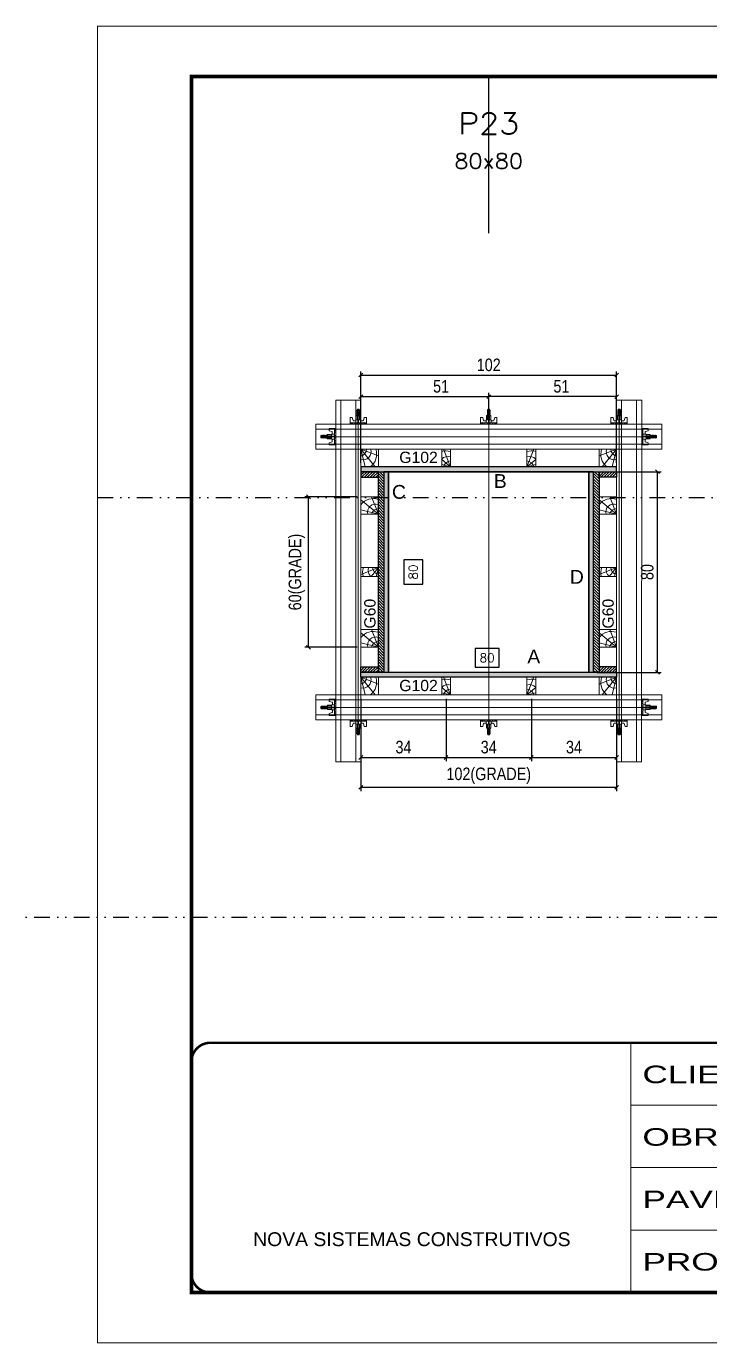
# Model space of a CAD drawing. Extents: x 13741 to 27878, y -21631 to 6985.
# Drawn here: x 17540 to 18085, y -2105 to -1055 of the extents above; entities that cross this region are included whole.
import ezdxf
from ezdxf.enums import TextEntityAlignment as Align

# ---------------------------------------------------------------- set-up
doc = ezdxf.new("R2010")
doc.units = 0
for name, pattern in [('CONTINUO', [0]), ('DASHED', [0.75, 0.5, -0.25]), ('DIVIDE2', [0.625, 0.25, -0.125, 0, -0.125, 0, -0.125]), ('HIDDEN', [0.375, 0.25, -0.125])]:
    doc.linetypes.add(name, pattern=pattern)
for name, color, linetype in [('CHAPA', 1, 'Continuous'), ('COTA', 241, 'Continuous'), ('MEIO_PONT', 93, 'Continuous'), ('Nível', 160, 'Continuous'), ('Painéis', 200, 'Continuous'), ('SARRAFO', 251, 'Continuous'), ('Texto de Titulo', 7, 'Continuous'), ('Texto Qtd Sarr', 242, 'Continuous'), ('TEXTO_GERAL', 7, 'Continuous')]:
    doc.layers.add(name, color=color, linetype=linetype)
for name, color, linetype, lineweight in [('Folhas', 255, 'Continuous', 9), ('Hachura', 251, 'Continuous', 9), ('Madeira', 126, 'Continuous', 18), ('Perfil Metálico', 224, 'Continuous', 18), ('SARRAFO DE PRESSAO', 251, 'DASHED', 9), ('Texto Seção', 7, 'Continuous', 15)]:
    doc.layers.add(name, color=color, linetype=linetype, lineweight=lineweight)
doc.styles.add('ARIAL', font='arial.ttf')
doc.styles.add('COTA TECNICA 2X', font='techl___.ttf', dxfattribs={"height": 10})
doc.styles.add('ROMANS', font='romans.shx')
doc.styles.add('SANSSERIF', font='sas_____.pfb')
doc.styles.add('Tecnologia', font='')
doc.styles.get('Tecnologia').set_extended_font_data('Forgotten Futurist')
doc.dimstyles.new('SECAO PILAR', dxfattribs={"dimtxt": 10, "dimasz": 3, "dimexe": 3, "dimexo": 3, "dimgap": 3, "dimtad": 1, "dimdec": 1, "dimlfac": 0.5, "dimzin": 12, "dimdsep": 46, "dimtxsty": 'COTA TECNICA 2X', "dimblk1": 'OBLIQUE', "dimblk2": 'OBLIQUE', "dimsah": 1, "dimcen": 0.9, "dimclrd": 256, "dimclre": 256, "dimclrt": 256, "dimadec": 1, "dimazin": 3, "dimtfac": 1, "dimtdec": 1, "dimtmove": 0, "dimatfit": 3, "dimfxl": 1, "dimtolj": 1, "dimtzin": 12, "dimarcsym": 0})
doc.dimstyles.new('SECÇÃO 2', dxfattribs={"dimtxt": 7, "dimasz": 6, "dimexe": 0.18, "dimexo": 2, "dimgap": -4, "dimtad": 3, "dimdec": 1, "dimlfac": 0.5, "dimzin": 12, "dimdsep": 46, "dimtxsty": 'ROMANS', "dimblk": 'ARCHTICK', "dimcen": 0.09, "dimse1": 1, "dimse2": 1, "dimsd1": 1, "dimsd2": 1, "dimclrd": 180, "dimclre": 5, "dimclrt": 1, "dimadec": 0, "dimazin": 3, "dimtfac": 1, "dimtdec": 1, "dimtofl": 0, "dimtmove": 0, "dimatfit": 3, "dimldrblk": 'ARCHTICK', "dimfxl": 1, "dimtolj": 1, "dimtzin": 0, "dimarcsym": 0})

# ---------------------------------------------------------------- blocks, each defined once
blk = doc.blocks.new('9999999999')
at = {"color": 30, "linetype": 'CONTINUO'}
for p, q in [((98564.6, 34230.2), (98564.6, 34429.4)), ((98564.6, 34379.6), (99584, 34379.6)), ((98564.6, 34329.8), (99488, 34329.8)), ((99584, 34329.8), (99488, 34329.8)), ((99488, 34329.8), (99488, 34230.2)), ((98564.6, 34280), (99488, 34280))]:
    blk.add_line(p, q, dxfattribs=at)
at = {"color": 30, "linetype": 'CONTINUO', "const_width": 2}
blk.add_lwpolyline([(99584, 34230.2), (99584, 34414.4, 0.414214), (99569, 34429.4), (98229, 34429.4, 0.414214), (98214, 34414.4), (98214, 34245.2, 0.414214), (98229, 34230.2), (99584, 34230.2)], format="xyb", dxfattribs=at)
at = {"layer": 'Folhas'}
blk.add_lwpolyline([(98139, 34190.2), (99624, 34190.2), (99624, 35240.2), (98139, 35240.2)], close=True, dxfattribs=at)
at = {"layer": 'Folhas', "color": 30, "const_width": 3}
blk.add_lwpolyline([(98214, 34230.2), (99584, 34230.2), (99584, 35200.2), (98214, 35200.2)], close=True, dxfattribs=at)
at = {"color": 7, "linetype": 'Continuous', "ltscale": 5, "style": 'ARIAL'}
for s, height, p in [('SKR', 15.48, (98837.7, 34393.1)), ('LEAF LOEFGREN', 15.483, (98837.7, 34343.3)), ('2° SUBSOLO SUPERIOR', 15.483, (98837.7, 34293.5)), ('NOVA SISTEMAS CONSTRUTIVOS', 11.059, (98263.2, 34267.2)), ('PILARES', 15.48, (98837.7, 34243.7))]:
    blk.add_text(s, height=height, dxfattribs=at).set_placement(p)
at = {"layer": 'Folhas', "color": 7, "style": 'Tecnologia', "width": 1.5}
for s, p in [('CLIENTE:', (98573.7, 34397.2)), ('OBRA:', (98573.7, 34347.3)), ('PAVIMENTO:', (98573.7, 34297.5)), ('PROJETO:', (98573.7, 34247.7))]:
    blk.add_text(s, height=14, dxfattribs=at).set_placement(p)
blk = doc.blocks.new('titulo1')
at = {"layer": 'Defpoints', "color": 252, "linetype": 'HIDDEN', "ltscale": 2}
blk.add_line((0, 0), (0, 125), dxfattribs=at)
at = {"layer": 'Defpoints', "style": 'ROMANS', "oblique": 15}
blk.add_attdef('FOLHA', text='', height=10, dxfattribs=at).set_placement((0, 15.6), align=Align.MIDDLE_CENTER)
at = {"layer": 'Texto Qtd Sarr', "color": 3, "style": 'ROMANS', "oblique": 15}
for tag, height, p in [('TITULO', 17, (0, 71.4)), ('SEÇÃO', 12, (0, 41.5))]:
    blk.add_attdef(tag, text='', height=height, dxfattribs=at).set_placement(p, align=Align.MIDDLE_CENTER)
blk = doc.blocks.new('*D1615')
at = {"layer": 'COTA', "color": 180, "lineweight": -2, "transparency": 16777216}
for p, q in [((17917.5, -1551.6), (17898.2, -1551.6)), ((17898.2, -1551.6), (17898.2, -1566.6)), ((17917.5, -1566.6), (17917.5, -1551.6)), ((17898.2, -1566.6), (17917.5, -1566.6))]:
    blk.add_line(p, q, dxfattribs=at)
at = {"layer": 'Defpoints', "color": 0, "transparency": 16777216}
for p in [(17829.1, -1570.6), (17989.1, -1570.6), (17989.1, -1570.6)]:
    blk.add_point(p, dxfattribs=at)
at = {"layer": 'COTA', "color": 1, "transparency": 16777216, "insert": (17907.8, -1559.1), "char_height": 7, "attachment_point": 5, "style": 'ROMANS'}
blk.add_mtext('\\A1;80', dxfattribs=at)
blk = doc.blocks.new('_ArchTick')
at = {"color": 0, "linetype": 'ByBlock', "const_width": 0.15}
blk.add_lwpolyline([(-0.5, -0.5), (0.5, 0.5)], dxfattribs=at)
blk = doc.blocks.new('*D1616')
at = {"layer": 'COTA', "color": 180, "lineweight": -2, "transparency": 16777216}
for p, q in [((17856.4, -1480.9), (17841.4, -1480.9)), ((17841.4, -1480.9), (17841.4, -1500.2)), ((17856.4, -1500.2), (17856.4, -1480.9)), ((17841.4, -1500.2), (17856.4, -1500.2))]:
    blk.add_line(p, q, dxfattribs=at)
at = {"layer": 'Defpoints', "color": 0, "transparency": 16777216}
for p in [(17829.1, -1410.6), (17860.4, -1410.6), (17829.1, -1570.6)]:
    blk.add_point(p, dxfattribs=at)
at = {"layer": 'COTA', "color": 1, "transparency": 16777216, "insert": (17848.9, -1490.6), "char_height": 7, "attachment_point": 5, "rotation": 90, "style": 'ROMANS'}
blk.add_mtext('\\A1;80', dxfattribs=at)
blk = doc.blocks.new('_Oblique')
at = {"color": 0, "linetype": 'ByBlock', "lineweight": -2}
blk.add_line((-0.5, -0.5), (0.5, 0.5), dxfattribs=at)
blk = doc.blocks.new('*D1629')
at = {"layer": 'COTA', "lineweight": -2, "transparency": 16777216}
for p, q in [((17995.7, -1410.6), (18046.7, -1410.6)), ((18043.7, -1570.6), (18043.7, -1410.6)), ((17995.7, -1570.6), (18046.7, -1570.6))]:
    blk.add_line(p, q, dxfattribs=at)
at = {"layer": 'Defpoints', "color": 0, "transparency": 16777216}
for p in [(17992.7, -1410.6), (18043.7, -1410.6), (17992.7, -1570.6)]:
    blk.add_point(p, dxfattribs=at)
at = {"layer": 'COTA', "lineweight": -2, "transparency": 16777216, "xscale": 3, "yscale": 3, "zscale": 3}
for p, rotation in [((18043.7, -1410.6), 90), ((18043.7, -1570.6), 270)]:
    blk.add_blockref('_Oblique', p, dxfattribs=dict(at, rotation=rotation))
at = {"layer": 'COTA', "transparency": 16777216, "insert": (18035.6, -1490.6), "char_height": 10, "attachment_point": 5, "rotation": 90, "style": 'COTA TECNICA 2X'}
blk.add_mtext('\\A1;80', dxfattribs=at)
blk = doc.blocks.new('*D1617')
at = {"layer": 'COTA', "lineweight": -2, "transparency": 16777216}
for p, q in [((17807.1, -1591.6), (17807.1, -1665.3)), ((18011.1, -1591.6), (18011.1, -1665.3)), ((17807.1, -1662.3), (18011.1, -1662.3))]:
    blk.add_line(p, q, dxfattribs=at)
at = {"layer": 'Defpoints', "color": 0, "transparency": 16777216}
for p in [(17807.1, -1588.6), (18011.1, -1588.6), (18011.1, -1662.3)]:
    blk.add_point(p, dxfattribs=at)
at = {"layer": 'COTA', "lineweight": -2, "transparency": 16777216, "xscale": 3, "yscale": 3, "zscale": 3, "rotation": 180}
blk.add_blockref('_Oblique', (17807.1, -1662.3), dxfattribs=at)
at = {"layer": 'COTA', "lineweight": -2, "transparency": 16777216, "xscale": 3, "yscale": 3, "zscale": 3}
blk.add_blockref('_Oblique', (18011.1, -1662.3), dxfattribs=at)
at = {"layer": 'COTA', "transparency": 16777216, "insert": (17909.1, -1653.1), "char_height": 10, "attachment_point": 5, "style": 'COTA TECNICA 2X'}
blk.add_mtext('\\A1;102(GRADE)', dxfattribs=at)
blk = doc.blocks.new('*D1618')
at = {"layer": 'COTA', "lineweight": -2, "transparency": 16777216}
for p, q in [((17943.1, -1591.6), (17943.1, -1641.5)), ((18011.1, -1591.6), (18011.1, -1641.5)), ((17943.1, -1638.5), (18011.1, -1638.5))]:
    blk.add_line(p, q, dxfattribs=at)
at = {"layer": 'Defpoints', "color": 0, "transparency": 16777216}
for p in [(17943.1, -1588.6), (18011.1, -1588.6), (18011.1, -1638.5)]:
    blk.add_point(p, dxfattribs=at)
at = {"layer": 'COTA', "lineweight": -2, "transparency": 16777216, "xscale": 3, "yscale": 3, "zscale": 3, "rotation": 180}
blk.add_blockref('_Oblique', (17943.1, -1638.5), dxfattribs=at)
at = {"layer": 'COTA', "lineweight": -2, "transparency": 16777216, "xscale": 3, "yscale": 3, "zscale": 3}
blk.add_blockref('_Oblique', (18011.1, -1638.5), dxfattribs=at)
at = {"layer": 'COTA', "transparency": 16777216, "insert": (17977.1, -1630.3), "char_height": 10, "attachment_point": 5, "style": 'COTA TECNICA 2X'}
blk.add_mtext('\\A1;34', dxfattribs=at)
blk = doc.blocks.new('*D1619')
at = {"layer": 'COTA', "lineweight": -2, "transparency": 16777216}
for p, q in [((17807.1, -1591.6), (17807.1, -1641.5)), ((17875.1, -1591.6), (17875.1, -1641.5)), ((17807.1, -1638.5), (17875.1, -1638.5))]:
    blk.add_line(p, q, dxfattribs=at)
at = {"layer": 'Defpoints', "color": 0, "transparency": 16777216}
for p in [(17807.1, -1588.6), (17875.1, -1588.6), (17875.1, -1638.5)]:
    blk.add_point(p, dxfattribs=at)
at = {"layer": 'COTA', "lineweight": -2, "transparency": 16777216, "xscale": 3, "yscale": 3, "zscale": 3, "rotation": 180}
blk.add_blockref('_Oblique', (17807.1, -1638.5), dxfattribs=at)
at = {"layer": 'COTA', "lineweight": -2, "transparency": 16777216, "xscale": 3, "yscale": 3, "zscale": 3}
blk.add_blockref('_Oblique', (17875.1, -1638.5), dxfattribs=at)
at = {"layer": 'COTA', "transparency": 16777216, "insert": (17841.1, -1630.3), "char_height": 10, "attachment_point": 5, "style": 'COTA TECNICA 2X'}
blk.add_mtext('\\A1;34', dxfattribs=at)
blk = doc.blocks.new('*D1620')
at = {"layer": 'COTA', "lineweight": -2, "transparency": 16777216}
for p, q in [((17875.1, -1591.6), (17875.1, -1641.5)), ((17943.1, -1591.6), (17943.1, -1641.5)), ((17875.1, -1638.5), (17943.1, -1638.5))]:
    blk.add_line(p, q, dxfattribs=at)
at = {"layer": 'Defpoints', "color": 0, "transparency": 16777216}
for p in [(17875.1, -1588.6), (17943.1, -1588.6), (17943.1, -1638.5)]:
    blk.add_point(p, dxfattribs=at)
at = {"layer": 'COTA', "lineweight": -2, "transparency": 16777216, "xscale": 3, "yscale": 3, "zscale": 3, "rotation": 180}
blk.add_blockref('_Oblique', (17875.1, -1638.5), dxfattribs=at)
at = {"layer": 'COTA', "lineweight": -2, "transparency": 16777216, "xscale": 3, "yscale": 3, "zscale": 3}
blk.add_blockref('_Oblique', (17943.1, -1638.5), dxfattribs=at)
at = {"layer": 'COTA', "transparency": 16777216, "insert": (17909.1, -1630.3), "char_height": 10, "attachment_point": 5, "style": 'COTA TECNICA 2X'}
blk.add_mtext('\\A1;34', dxfattribs=at)
blk = doc.blocks.new('*D1621')
at = {"layer": 'COTA', "lineweight": -2, "transparency": 16777216}
for p, q in [((17807.1, -1403.6), (17807.1, -1330.5)), ((17807.1, -1333.5), (18011.1, -1333.5)), ((18011.1, -1403.6), (18011.1, -1330.5))]:
    blk.add_line(p, q, dxfattribs=at)
at = {"layer": 'Defpoints', "color": 0, "transparency": 16777216}
for p in [(18011.1, -1333.5), (17807.1, -1406.6), (18011.1, -1406.6)]:
    blk.add_point(p, dxfattribs=at)
at = {"layer": 'COTA', "lineweight": -2, "transparency": 16777216, "xscale": 3, "yscale": 3, "zscale": 3, "rotation": 180}
blk.add_blockref('_Oblique', (17807.1, -1333.5), dxfattribs=at)
at = {"layer": 'COTA', "lineweight": -2, "transparency": 16777216, "xscale": 3, "yscale": 3, "zscale": 3}
blk.add_blockref('_Oblique', (18011.1, -1333.5), dxfattribs=at)
at = {"layer": 'COTA', "transparency": 16777216, "insert": (17909.1, -1325.4), "char_height": 10, "attachment_point": 5, "style": 'COTA TECNICA 2X'}
blk.add_mtext('\\A1;102', dxfattribs=at)
blk = doc.blocks.new('*D1622')
at = {"layer": 'COTA', "lineweight": -2, "transparency": 16777216}
for p, q in [((17807.1, -1369.6), (17807.1, -1347.7)), ((17807.1, -1350.7), (17909.1, -1350.7)), ((17909.1, -1369.6), (17909.1, -1347.7))]:
    blk.add_line(p, q, dxfattribs=at)
at = {"layer": 'Defpoints', "color": 0, "transparency": 16777216}
for p in [(17909.1, -1350.7), (17807.1, -1372.6), (17909.1, -1372.6)]:
    blk.add_point(p, dxfattribs=at)
at = {"layer": 'COTA', "lineweight": -2, "transparency": 16777216, "xscale": 3, "yscale": 3, "zscale": 3, "rotation": 180}
blk.add_blockref('_Oblique', (17807.1, -1350.7), dxfattribs=at)
at = {"layer": 'COTA', "lineweight": -2, "transparency": 16777216, "xscale": 3, "yscale": 3, "zscale": 3}
blk.add_blockref('_Oblique', (17909.1, -1350.7), dxfattribs=at)
at = {"layer": 'COTA', "transparency": 16777216, "insert": (17871.1, -1342.5), "char_height": 10, "attachment_point": 5, "style": 'COTA TECNICA 2X'}
blk.add_mtext('\\A1;51', dxfattribs=at)
blk = doc.blocks.new('*D1623')
at = {"layer": 'COTA', "lineweight": -2, "transparency": 16777216}
for p, q in [((17909.1, -1369.6), (17909.1, -1347.7)), ((18011.1, -1350.7), (17909.1, -1350.7)), ((18011.1, -1369.6), (18011.1, -1347.7))]:
    blk.add_line(p, q, dxfattribs=at)
at = {"layer": 'Defpoints', "color": 0, "transparency": 16777216}
for p in [(17909.1, -1350.7), (17909.1, -1372.6), (18011.1, -1372.6)]:
    blk.add_point(p, dxfattribs=at)
at = {"layer": 'COTA', "lineweight": -2, "transparency": 16777216, "xscale": 3, "yscale": 3, "zscale": 3, "rotation": 180}
blk.add_blockref('_Oblique', (17909.1, -1350.7), dxfattribs=at)
at = {"layer": 'COTA', "lineweight": -2, "transparency": 16777216, "xscale": 3, "yscale": 3, "zscale": 3}
blk.add_blockref('_Oblique', (18011.1, -1350.7), dxfattribs=at)
at = {"layer": 'COTA', "transparency": 16777216, "insert": (17967.1, -1342.5), "char_height": 10, "attachment_point": 5, "style": 'COTA TECNICA 2X'}
blk.add_mtext('\\A1;51', dxfattribs=at)
blk = doc.blocks.new('C')
at = {"layer": 'Hachura', "color": 0}
for p, q in [((0, 3.22), (0, -3.22)), ((0.45, 3.22), (0, 3.22)), ((0.46, 3.16), (0, 3.16)), ((0.46, 3.05), (0, 3.05)), ((0.46, 2.88), (0, 2.88)), ((0, 2.75), (0, -1.16)), ((0.46, 2.65), (0, 2.65)), ((0.46, 2.23), (0, 2.23)), ((0.46, 1.51), (0, 1.51)), ((0.39, 0.49), (0.17, 0.49)), ((0.45, -3.23), (0.45, 3.22)), ((0.45, 3.22), (2.58, 3.22)), ((1.74, 0.97), (0.45, 0.97)), ((1.45, 0.1), (0.45, 0.1)), ((1.35, 1.94), (1.35, 0.96)), ((2.58, 2.39), (1.47, 2.09)), ((1.74, -0.97), (1.74, 0.97)), ((1.74, 0.97), (1.74, 0.84)), ((1.74, 0.97), (1.74, 0.84)), ((1.74, 0.84), (3.35, 0.84)), ((3.35, 0.45), (1.74, 0.45)), ((2.58, 3.22), (2.58, 2.39)), ((3.32, 0.84), (3.32, -0.84)), ((3.35, 0.84), (3.35, -0.84)), ((3.68, 0.45), (3.35, 0.45)), ((3.84, -0.52), (3.35, 0.45)), ((3.35, 0.06), (3.67, -0.57)), ((3.68, 0.45), (4.16, -0.52)), ((3.72, 0.5), (4.25, -0.57)), ((4.37, -0.55), (3.83, 0.53)), ((4.15, 0.45), (3.93, 0.45)), ((4.42, -0.52), (3.93, 0.45)), ((4.15, 0.45), (4.26, 0.45)), ((4.26, 0.45), (4.74, -0.52)), ((4.3, 0.5), (4.83, -0.57)), ((4.95, -0.55), (4.41, 0.53)), ((4.51, 0.45), (4.84, 0.45)), ((5, -0.52), (4.51, 0.45)), ((4.84, 0.45), (5.32, -0.52)), ((4.88, 0.5), (5.41, -0.57)), ((5.53, -0.55), (4.99, 0.53)), ((5.58, -0.52), (5.09, 0.45)), ((5.42, 0.45), (5.09, 0.45)), ((5.58, -0.52), (5.09, 0.45)), ((5.42, 0.45), (5.74, -0.19)), ((5.46, 0.5), (5.74, -0.07)), ((5.74, 0.19), (5.57, 0.53)), ((5.74, 0.32), (5.68, 0.45)), ((5.68, 0.45), (5.74, 0.45)), ((5.74, 0.45), (5.9, 0.29)), ((5.74, 0.45), (5.74, -0.52)), ((5.9, -0.36), (5.9, 0.29)), ((0.45, 0), (0, 0)), ((0.46, -1.52), (0, -1.52)), ((0.46, -2.23), (0, -2.23)), ((0.46, -2.65), (0, -2.65)), ((0.46, -2.88), (0, -2.88)), ((0.46, -3.05), (0, -3.05)), ((0.46, -3.16), (0, -3.16)), ((0, -3.22), (2.57, -3.22)), ((0.08, -0.48), (0.29, -0.48)), ((0.29, -0.48), (0.4, -0.48)), ((0.45, 0), (0.45, -0.97)), ((0.45, -0.16), (1.45, -0.16)), ((0.45, -0.65), (0.45, -0.32)), ((0.45, -3.23), (0.45, -0.65)), ((0.45, -0.97), (1.74, -0.97)), ((1.35, -1.94), (1.35, -0.97)), ((2.58, -2.39), (1.47, -2.1)), ((3.35, -0.32), (1.74, -0.32)), ((3.35, -0.84), (1.74, -0.84)), ((2.58, -3.23), (2.58, -2.39)), ((3.35, -0.07), (3.58, -0.52)), ((3.35, -0.52), (3.58, -0.52)), ((3.84, -0.52), (4.16, -0.52)), ((4.42, -0.52), (4.74, -0.52)), ((4.63, -0.52), (4.74, -0.52)), ((5, -0.52), (5.32, -0.52)), ((5.58, -0.52), (5.74, -0.52)), ((5.74, -0.52), (5.9, -0.36)), ((5.74, -0.52), (5.74, -0.52))]:
    blk.add_line(p, q, dxfattribs=at)
for centre, radius, start, end in [((1.52, 1.94), 0.161, 104.7436, 180), ((1.44, -0.03), 0.129, 272.695, 87.305), ((3.81, 0.39), 0.143, 25.5688, 154.4312), ((4.39, 0.39), 0.143, 25.5688, 154.4312), ((4.97, 0.39), 0.143, 25.5688, 154.4312), ((5.55, 0.39), 0.143, 25.5688, 154.4312), ((0.17, -0.37), 0.174, 221.744, 317.8592), ((1.52, -1.94), 0.161, 180, 255.2564), ((3.71, -0.4), 0.174, 222.1408, 318.256), ((4.29, -0.4), 0.174, 222.1408, 318.256), ((4.87, -0.4), 0.174, 222.1408, 318.256), ((5.45, -0.4), 0.174, 222.1408, 318.256), ((5.61, -0.4), 0.174, 317.8592, 318.256)]:
    blk.add_arc(centre, radius, start, end, dxfattribs=at)
blk = doc.blocks.new('PONTALETE')
at = {"layer": 'Madeira'}
for q in [(2.71, 7), (7, 5.76), (7, 1.74)]:
    blk.add_line((0, 0), q, dxfattribs=at)
blk.add_lwpolyline([(0, 0), (7, 0), (7, 7), (0, 7)], close=True, dxfattribs=at)
for centre, radius, start, end in [((2.04, 0.06), 6.23, 37.2818, 109.0913), ((1.09, 0.9), 3.19, 343.603, 109.9847), ((-0.21, -0.78), 3.09, 14.6322, 86.0383)]:
    blk.add_arc(centre, radius, start, end, dxfattribs=at)
blk = doc.blocks.new('MEIO PONTALETE')
at = {"layer": 'Madeira'}
for q in [(2.71, 7), (3.5, 2.88), (3.5, 0.87)]:
    blk.add_line((0, 0), q, dxfattribs=at)
blk.add_lwpolyline([(0, 0), (3.5, 0), (3.5, 7), (0, 7)], close=True, dxfattribs=at)
for centre, radius, start, end in [((2.04, 0.06), 6.23, 76.4499, 109.0913), ((1.09, 0.9), 3.19, 40.9063, 109.9847), ((-0.21, -0.78), 3.09, 14.6322, 86.0383)]:
    blk.add_arc(centre, radius, start, end, dxfattribs=at)
blk = doc.blocks.new('*D1614')
at = {"layer": 'COTA', "lineweight": -2, "transparency": 16777216}
for p, q in [((17804.1, -1430.6), (17762.3, -1430.6)), ((17765.3, -1550.6), (17765.3, -1430.6)), ((17804.1, -1550.6), (17762.3, -1550.6))]:
    blk.add_line(p, q, dxfattribs=at)
at = {"layer": 'Defpoints', "color": 0, "transparency": 16777216}
for p in [(17765.3, -1430.6), (17807.1, -1430.6), (17807.1, -1550.6)]:
    blk.add_point(p, dxfattribs=at)
at = {"layer": 'COTA', "lineweight": -2, "transparency": 16777216, "xscale": 3, "yscale": 3, "zscale": 3}
for p, rotation in [((17765.3, -1430.6), 90), ((17765.3, -1550.6), 270)]:
    blk.add_blockref('_Oblique', p, dxfattribs=dict(at, rotation=rotation))
at = {"layer": 'COTA', "transparency": 16777216, "insert": (17756, -1490.6), "char_height": 10, "attachment_point": 5, "rotation": 90, "style": 'COTA TECNICA 2X'}
blk.add_mtext('\\A1;60(GRADE)', dxfattribs=at)

msp = doc.modelspace()

# ---------------------------------------------------------------- hatches: boundary and pattern name
at = {"layer": 'Hachura'}
h = msp.add_hatch(color=256, dxfattribs=at)
h.dxf.hatch_style = 1
h.paths.add_polyline_path([(18011.07, -1410.56), (18011.07, -1406.56), (17807.07, -1406.56), (17807.07, -1410.56)])
h = msp.add_hatch(color=256, dxfattribs=at)
h.dxf.hatch_style = 1
h.paths.add_polyline_path([(18011.07, -1410.56), (18011.07, -1406.56), (17807.07, -1406.56), (17807.07, -1410.56)])
h = msp.add_hatch(dxfattribs=at)
h.set_pattern_fill('ANSI31', color=256, scale=0.5, angle=180, style=0)
h.set_pattern_definition([(225, (8683.1182, -24339.967), (1.12253202, -1.12253202), [])])
h.paths.add_polyline_path([(17821.07, -1410.56), (17821.07, -1414.96), (17807.07, -1414.96), (17807.07, -1410.56)])
h = msp.add_hatch(dxfattribs=at)
h.set_pattern_fill('ANSI31', color=256, scale=0.5, angle=90, style=0)
h.set_pattern_definition([(135, (-4958.738, 7942.393), (-1.12253202, -1.12253202), [])])
h.paths.add_polyline_path([(17825.47, -1410.56), (17821.07, -1410.56), (17821.07, -1570.56), (17825.47, -1570.56)])
h = msp.add_hatch(color=256, dxfattribs=at)
h.dxf.hatch_style = 1
h.paths.add_polyline_path([(17825.47, -1570.56), (17829.07, -1570.56), (17829.07, -1410.56), (17825.47, -1410.56)])
h = msp.add_hatch(color=256, dxfattribs=at)
h.dxf.hatch_style = 1
h.paths.add_polyline_path([(17825.47, -1570.56), (17829.07, -1570.56), (17829.07, -1410.56), (17825.47, -1410.56)])
h = msp.add_hatch(color=256, dxfattribs=at)
h.dxf.hatch_style = 1
h.paths.add_polyline_path([(17989.07, -1570.56), (17992.67, -1570.56), (17992.67, -1410.56), (17989.07, -1410.56)])
h = msp.add_hatch(color=256, dxfattribs=at)
h.dxf.hatch_style = 1
h.paths.add_polyline_path([(17989.07, -1570.56), (17992.67, -1570.56), (17992.67, -1410.56), (17989.07, -1410.56)])
h = msp.add_hatch(dxfattribs=at)
h.set_pattern_fill('ANSI31', color=256, scale=0.5, angle=90, style=0)
h.set_pattern_definition([(135, (-4787.138, 7942.393), (-1.12253202, -1.12253202), [])])
h.paths.add_polyline_path([(17997.07, -1410.56), (17992.67, -1410.56), (17992.67, -1570.56), (17997.07, -1570.56)])
h = msp.add_hatch(dxfattribs=at)
h.set_pattern_fill('ANSI31', color=256, scale=0.5, angle=180, style=0)
h.set_pattern_definition([(225, (8508.1182, -24339.967), (1.12253202, -1.12253202), [])])
h.paths.add_polyline_path([(17997.07, -1410.56), (17997.07, -1414.96), (18011.07, -1414.96), (18011.07, -1410.56)])
h = msp.add_hatch(dxfattribs=at)
h.set_pattern_fill('ANSI31', color=256, scale=0.5, angle=180, style=0)
h.set_pattern_definition([(225, (8683.1182, -24461.967), (1.12253202, -1.12253202), [])])
h.paths.add_polyline_path([(17821.07, -1570.56), (17821.07, -1566.16), (17807.07, -1566.16), (17807.07, -1570.56)])
h = msp.add_hatch(color=256, dxfattribs=at)
h.dxf.hatch_style = 1
h.paths.add_polyline_path([(18011.07, -1570.56), (18011.07, -1574.56), (17807.07, -1574.56), (17807.07, -1570.56)])
h = msp.add_hatch(color=256, dxfattribs=at)
h.dxf.hatch_style = 1
h.paths.add_polyline_path([(18011.07, -1570.56), (18011.07, -1574.56), (17807.07, -1574.56), (17807.07, -1570.56)])
h = msp.add_hatch(dxfattribs=at)
h.set_pattern_fill('ANSI31', color=256, scale=0.5, angle=180, style=0)
h.set_pattern_definition([(225, (8508.1182, -24461.967), (1.12253202, -1.12253202), [])])
h.paths.add_polyline_path([(17997.07, -1570.56), (17997.07, -1566.16), (18011.07, -1566.16), (18011.07, -1570.56)])

# ---------------------------------------------------------------- linework, layer by layer
at = {"layer": 'CHAPA'}
for points in [[(18011.07, -1410.56), (18011.07, -1406.56), (17807.07, -1406.56), (17807.07, -1410.56)], [(18011.07, -1410.56), (18011.07, -1406.56), (17807.07, -1406.56), (17807.07, -1410.56)], [(17825.47, -1570.56), (17829.07, -1570.56), (17829.07, -1410.56), (17825.47, -1410.56)], [(17825.47, -1570.56), (17829.07, -1570.56), (17829.07, -1410.56), (17825.47, -1410.56)], [(17989.07, -1570.56), (17992.67, -1570.56), (17992.67, -1410.56), (17989.07, -1410.56)], [(17989.07, -1570.56), (17992.67, -1570.56), (17992.67, -1410.56), (17989.07, -1410.56)], [(18011.07, -1570.56), (18011.07, -1574.56), (17807.07, -1574.56), (17807.07, -1570.56)], [(18011.07, -1570.56), (18011.07, -1574.56), (17807.07, -1574.56), (17807.07, -1570.56)]]:
    msp.add_lwpolyline(points, close=True, dxfattribs=at)
at = {"layer": 'Hachura'}
for p, q in [((17805.07, -1619.36), (17805.06, -1365.56)), ((17909.07, -1619.36), (17909.08, -1365.56)), ((18013.07, -1619.36), (18013.08, -1365.56)), ((17776.23, -1382.63), (18042.91, -1382.62)), ((17776.27, -1598.55), (18042.87, -1598.53))]:
    msp.add_line(p, q, dxfattribs=at)
at = {"layer": 'Madeira'}
for points in [[(18011.07, -1406.56), (18011.07, -1392.56), (17807.07, -1392.56), (17807.07, -1406.56)], [(17821.07, -1550.55), (17807.07, -1550.55), (17807.07, -1430.56), (17821.07, -1430.56)], [(18011.07, -1550.55), (17997.07, -1550.55), (17997.07, -1430.56), (18011.07, -1430.56)], [(18011.07, -1574.56), (18011.07, -1588.56), (17807.07, -1588.56), (17807.07, -1574.56)]]:
    msp.add_lwpolyline(points, close=True, dxfattribs=at)
at = {"layer": 'Nível', "color": 4, "linetype": 'DIVIDE2', "ltscale": 50}
for p, q in [((17596.97, -1431.02), (19081.97, -1431.02)), ((13741.09, -1766.02), (21531.15, -1766.02))]:
    msp.add_line(p, q, dxfattribs=at)
at = {"layer": 'Painéis'}
msp.add_lwpolyline([(17829.07, -1410.56), (17829.07, -1570.56), (17989.07, -1570.56), (17989.07, -1410.56)], close=True, dxfattribs=at)
at = {"layer": 'Perfil Metálico'}
for p, q in [((17791.08, -1353.53), (17791.08, -1642.05)), ((17803.08, -1353.53), (17803.08, -1642.05)), ((18015.06, -1353.53), (18015.06, -1642.05)), ((18027.06, -1353.53), (18027.06, -1642.05))]:
    msp.add_line(p, q, dxfattribs=at)
for points in [[(17807.02, -1353.53), (17787.02, -1353.53), (17787.08, -1642.05), (17807.08, -1642.05)], [(18011.12, -1353.53), (18031.12, -1353.53), (18031.06, -1642.05), (18011.06, -1642.05)], [(18047.07, -1372.56), (18047.07, -1392.56), (17771.07, -1392.56), (17771.07, -1372.56)], [(17771.07, -1388.56), (17771.07, -1376.56), (18047.07, -1376.56), (18047.07, -1388.56)], [(18047.07, -1608.56), (18047.07, -1588.56), (17771.07, -1588.56), (17771.07, -1608.56)], [(17771.07, -1592.56), (17771.07, -1604.56), (18047.07, -1604.56), (18047.07, -1592.56)]]:
    msp.add_lwpolyline(points, close=True, dxfattribs=at)
at = {"layer": 'SARRAFO'}
for points in [[(17807.07, -1414.96), (17821.07, -1414.96), (17821.07, -1410.56), (17807.07, -1410.56)], [(17821.07, -1570.56), (17821.07, -1410.56), (17825.47, -1410.56), (17825.47, -1570.56)], [(17992.67, -1570.56), (17992.67, -1410.56), (17997.07, -1410.56), (17997.07, -1570.56)], [(18011.07, -1414.96), (17997.07, -1414.96), (17997.07, -1410.56), (18011.07, -1410.56)], [(17807.07, -1566.16), (17821.07, -1566.16), (17821.07, -1570.56), (17807.07, -1570.56)], [(18011.07, -1566.16), (17997.07, -1566.16), (17997.07, -1570.56), (18011.07, -1570.56)]]:
    msp.add_lwpolyline(points, close=True, dxfattribs=at)

# ---------------------------------------------------------------- block references
at = {"layer": 'Hachura', "linetype": 'Continuous', "yscale": 2, "zscale": 2}
for p, xscale, rotation in [((17805.07, -1372.56), -2, 270), ((17909.07, -1372.56), 2, 90), ((18013.07, -1372.56), 2, 90), ((17787.03, -1382.63), 2, 180), ((18031.11, -1382.63), -2, 180), ((17805.07, -1608.56), 2, 269.9999999999999), ((17909.07, -1608.56), -2, 90), ((18013.07, -1608.56), -2, 90)]:
    msp.add_blockref('C', p, dxfattribs=dict(at, xscale=xscale, rotation=rotation))
for p, xscale in [((17787.07, -1598.55), -2), ((18031.07, -1598.55), 2)]:
    msp.add_blockref('C', p, dxfattribs=dict(at, xscale=xscale))
at = {"layer": 'MEIO_PONT'}
for name, p, xscale, yscale, zscale, rotation in [('PONTALETE', (17807.07, -1392.56), 2, 2, 2, 269.9999999999999), ('PONTALETE', (18011.07, -1392.56), -2, 2, 2, 90), ('MEIO PONTALETE', (17821.07, -1487.06), -1.999999997962732, 1.999999997962732, 1.999999997962732, 90), ('MEIO PONTALETE', (18011.07, -1487.06), -1.999999997962732, 1.999999997962732, 1.999999997962732, 90), ('PONTALETE', (17807.07, -1574.56), 2, 2, 2, 269.9999999999999), ('PONTALETE', (18011.07, -1574.56), -2, 2, 2, 90)]:
    msp.add_blockref(name, p, dxfattribs=dict(at, xscale=xscale, yscale=yscale, zscale=zscale, rotation=rotation))
for name, p, xscale, yscale, zscale in [('MEIO PONTALETE', (17878.57, -1406.56), -1.999999997962732, 1.999999997962732, 1.999999997962732), ('MEIO PONTALETE', (17939.57, -1406.56), 1.999999997962732, 1.999999997962732, 1.999999997962732), ('PONTALETE', (17821.07, -1444.56), -2, 2, 2), ('PONTALETE', (18011.07, -1444.56), -2, 2, 2), ('PONTALETE', (17821.07, -1550.55), -2, 2, 2), ('PONTALETE', (18011.07, -1550.55), -2, 2, 2), ('MEIO PONTALETE', (17878.57, -1588.56), -1.999999997962732, 1.999999997962732, 1.999999997962732), ('MEIO PONTALETE', (17939.57, -1588.56), 1.999999997962732, 1.999999997962732, 1.999999997962732)]:
    msp.add_blockref(name, p, dxfattribs=dict(at, xscale=xscale, yscale=yscale, zscale=zscale))
at = {"layer": 'SARRAFO DE PRESSAO', "color": 6, "linetype": 'ByBlock'}
msp.add_blockref('9999999999', (-80542.01, -36295.5), dxfattribs=at)
at = {"layer": 'Texto Seção'}
ref = msp.add_blockref('titulo1', (17909.07, -1220.3), dxfattribs=at)
ref.add_attrib('TITULO', 'P23', dxfattribs={"layer": 'Texto de Titulo', "color": 7, "height": 17, "style": 'ROMANS', "width": 1.1}).set_placement((17909.07, -1132.8), align=Align.MIDDLE_CENTER)
ref.add_attrib('SEÇÃO', '80x80', dxfattribs={"layer": 'Texto de Titulo', "color": 7, "height": 12, "style": 'ROMANS', "width": 1.1}).set_placement((17909.07, -1162.8), align=Align.MIDDLE_CENTER)

# ---------------------------------------------------------------- texts
at = {"layer": 'TEXTO_GERAL', "color": 0, "linetype": 'Continuous', "style": 'SANSSERIF'}
for p in [(17837.72, -1399.11), (17837.72, -1581.11)]:
    msp.add_text('G102', height=9, dxfattribs=at).set_placement(p, align=Align.MIDDLE_LEFT)
at = {"layer": 'TEXTO_GERAL', "style": 'ARIAL'}
for s, p in [('B', (17918.33, -1418.01)), ('C', (17837.46, -1426.66)), ('D', (17979.41, -1494.45)), ('A', (17945.04, -1557.98))]:
    msp.add_text(s, height=11, dxfattribs=at).set_placement(p, align=Align.MIDDLE_CENTER)
at = {"layer": 'TEXTO_GERAL', "color": 0, "linetype": 'Continuous', "char_height": 9, "width": 285.3299, "attachment_point": 7, "rotation": 90, "style": 'SANSSERIF'}
for insert in [(17818.93, -1535.7), (18008.93, -1535.7)]:
    msp.add_mtext('G60', dxfattribs=dict(at, insert=insert))

# ---------------------------------------------------------------- dimensions: what is measured, and where the dimension line sits
at = {"layer": 'COTA'}
for base, p1, p2, picture, middle in [((18011.07, -1333.45), (17807.07, -1406.56), (18011.07, -1406.56), '*D1621', (17909.07, -1325.35)), ((17875.07, -1638.49), (17807.07, -1588.56), (17875.07, -1588.56), '*D1619', (17841.07, -1630.27)), ((17943.07, -1638.49), (17875.07, -1588.56), (17943.07, -1588.56), '*D1620', (17909.07, -1630.27)), ((18011.07, -1638.49), (17943.07, -1588.56), (18011.07, -1588.56), '*D1618', (17977.07, -1630.27))]:
    dim = msp.add_linear_dim(base=base, p1=p1, p2=p2, dimstyle='SECAO PILAR', dxfattribs=at)
    dim.commit()
    dim.dimension.update_dxf_attribs({"geometry": picture, "text_midpoint": middle})
for base, p1, p2, dimstyle, picture, middle in [((17909.07, -1350.66), (17807.07, -1372.56), (17909.07, -1372.56), 'SECAO PILAR', '*D1622', (17871.07, -1350.66)), ((17989.07, -1570.56), (17829.07, -1570.56), (17989.07, -1570.56), 'SECÇÃO 2', '*D1615', (17907.83, -1570.56))]:
    dim = msp.add_linear_dim(base=base, p1=p1, p2=p2, dimstyle=dimstyle, dxfattribs=at)
    dim.commit()
    dim.dimension.update_dxf_attribs({"geometry": picture, "text_midpoint": middle, "dimtype": 160})
for base, p1, p2, angle, dimstyle, picture, middle in [((17909.07, -1350.66), (18011.07, -1372.56), (17909.07, -1372.56), 180, 'SECAO PILAR', '*D1623', (17967.07, -1350.66)), ((17860.36, -1410.56), (17829.07, -1570.56), (17829.07, -1410.56), 90, 'SECÇÃO 2', '*D1616', (17860.36, -1490.56))]:
    dim = msp.add_linear_dim(base=base, p1=p1, p2=p2, angle=angle, dimstyle=dimstyle, dxfattribs=at)
    dim.commit()
    dim.dimension.update_dxf_attribs({"geometry": picture, "text_midpoint": middle, "dimtype": 160})
dim = msp.add_linear_dim(base=(18043.71, -1410.56), p1=(17992.67, -1570.56), p2=(17992.67, -1410.56), angle=90, dimstyle='SECAO PILAR', dxfattribs=at)
dim.commit()
dim.dimension.update_dxf_attribs({"geometry": '*D1629', "text_midpoint": (18035.58, -1490.56)})
dim = msp.add_linear_dim(base=(17765.26, -1430.56), p1=(17807.07, -1550.55), p2=(17807.07, -1430.56), angle=90, text='<>(GRADE)', dimstyle='SECAO PILAR', dxfattribs=at)
dim.commit()
dim.dimension.update_dxf_attribs({"geometry": '*D1614', "text_midpoint": (17756.04, -1490.56)})
dim = msp.add_linear_dim(base=(18011.07, -1662.34), p1=(17807.07, -1588.56), p2=(18011.07, -1588.56), text='<>(GRADE)', dimstyle='SECAO PILAR', dxfattribs=at)
dim.commit()
dim.dimension.update_dxf_attribs({"geometry": '*D1617', "text_midpoint": (17909.07, -1653.11)})

doc.saveas('drawing.dxf')
